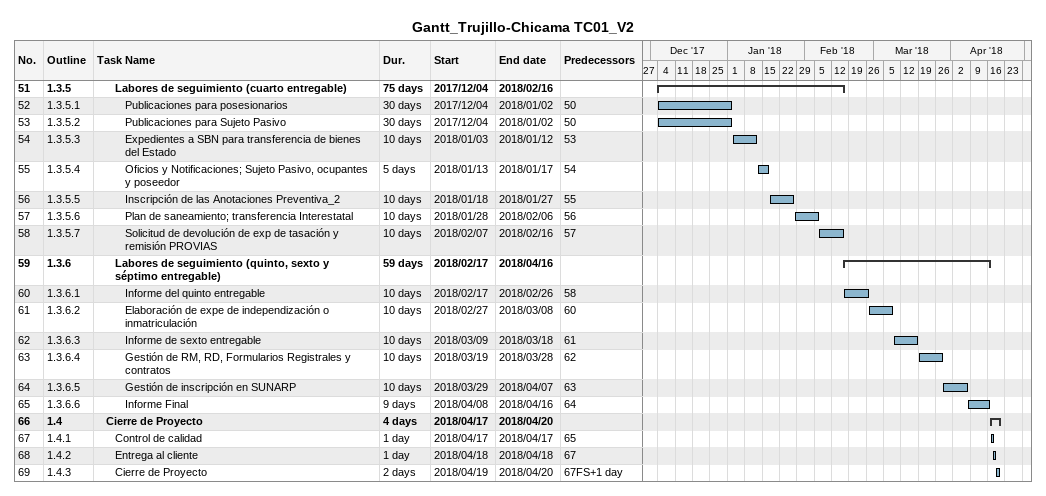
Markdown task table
Gantt_Trujillo-Chicama TC01_V2

| ID | WBS | Task | Duration | Start | Finish | Predecessors |
|---|---|---|---|---|---|---|
| 51 | 1.3.5 | **Labores de seguimiento (cuarto entregable)** | 75d | 2017-12-04 | 2018-02-16 |  |
| 52 | 1.3.5.1 | Publicaciones para posesionarios | 30d | 2017-12-04 | 2018-01-02 | 50 |
| 53 | 1.3.5.2 | Publicaciones para Sujeto Pasivo | 30d | 2017-12-04 | 2018-01-02 | 50 |
| 54 | 1.3.5.3 | Expedientes a SBN para transferencia de bienes del Estado | 10d | 2018-01-03 | 2018-01-12 | 53 |
| 55 | 1.3.5.4 | Oficios y Notificaciones; Sujeto Pasivo, ocupantes y poseedor | 5d | 2018-01-13 | 2018-01-17 | 54 |
| 56 | 1.3.5.5 | Inscripción de las Anotaciones Preventiva_2 | 10d | 2018-01-18 | 2018-01-27 | 55 |
| 57 | 1.3.5.6 | Plan de saneamiento; transferencia Interestatal | 10d | 2018-01-28 | 2018-02-06 | 56 |
| 58 | 1.3.5.7 | Solicitud de devolución de exp de tasación y remisión PROVIAS | 10d | 2018-02-07 | 2018-02-16 | 57 |
| 59 | 1.3.6 | **Labores de seguimiento (quinto, sexto y séptimo entregable)** | 59d | 2018-02-17 | 2018-04-16 |  |
| 60 | 1.3.6.1 | Informe del quinto entregable | 10d | 2018-02-17 | 2018-02-26 | 58 |
| 61 | 1.3.6.2 | Elaboración de expe de independización o inmatriculación | 10d | 2018-02-27 | 2018-03-08 | 60 |
| 62 | 1.3.6.3 | Informe de sexto entregable | 10d | 2018-03-09 | 2018-03-18 | 61 |
| 63 | 1.3.6.4 | Gestión de RM, RD, Formularios Registrales y contratos | 10d | 2018-03-19 | 2018-03-28 | 62 |
| 64 | 1.3.6.5 | Gestión de inscripción en SUNARP | 10d | 2018-03-29 | 2018-04-07 | 63 |
| 65 | 1.3.6.6 | Informe Final | 9d | 2018-04-08 | 2018-04-16 | 64 |
| 66 | 1.4 | **Cierre de Proyecto** | 4d | 2018-04-17 | 2018-04-20 |  |
| 67 | 1.4.1 | Control de calidad | 1d | 2018-04-17 | 2018-04-17 | 65 |
| 68 | 1.4.2 | Entrega al cliente | 1d | 2018-04-18 | 2018-04-18 | 67 |
| 69 | 1.4.3 | Cierre de Proyecto | 2d | 2018-04-19 | 2018-04-20 | 67FS+1d |
